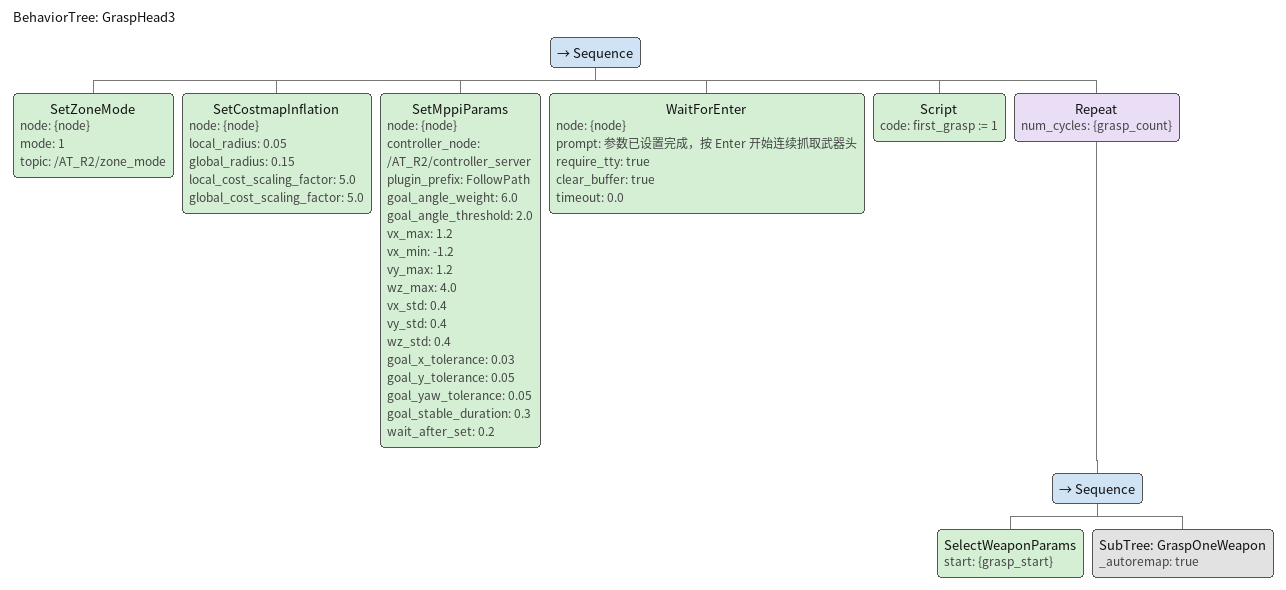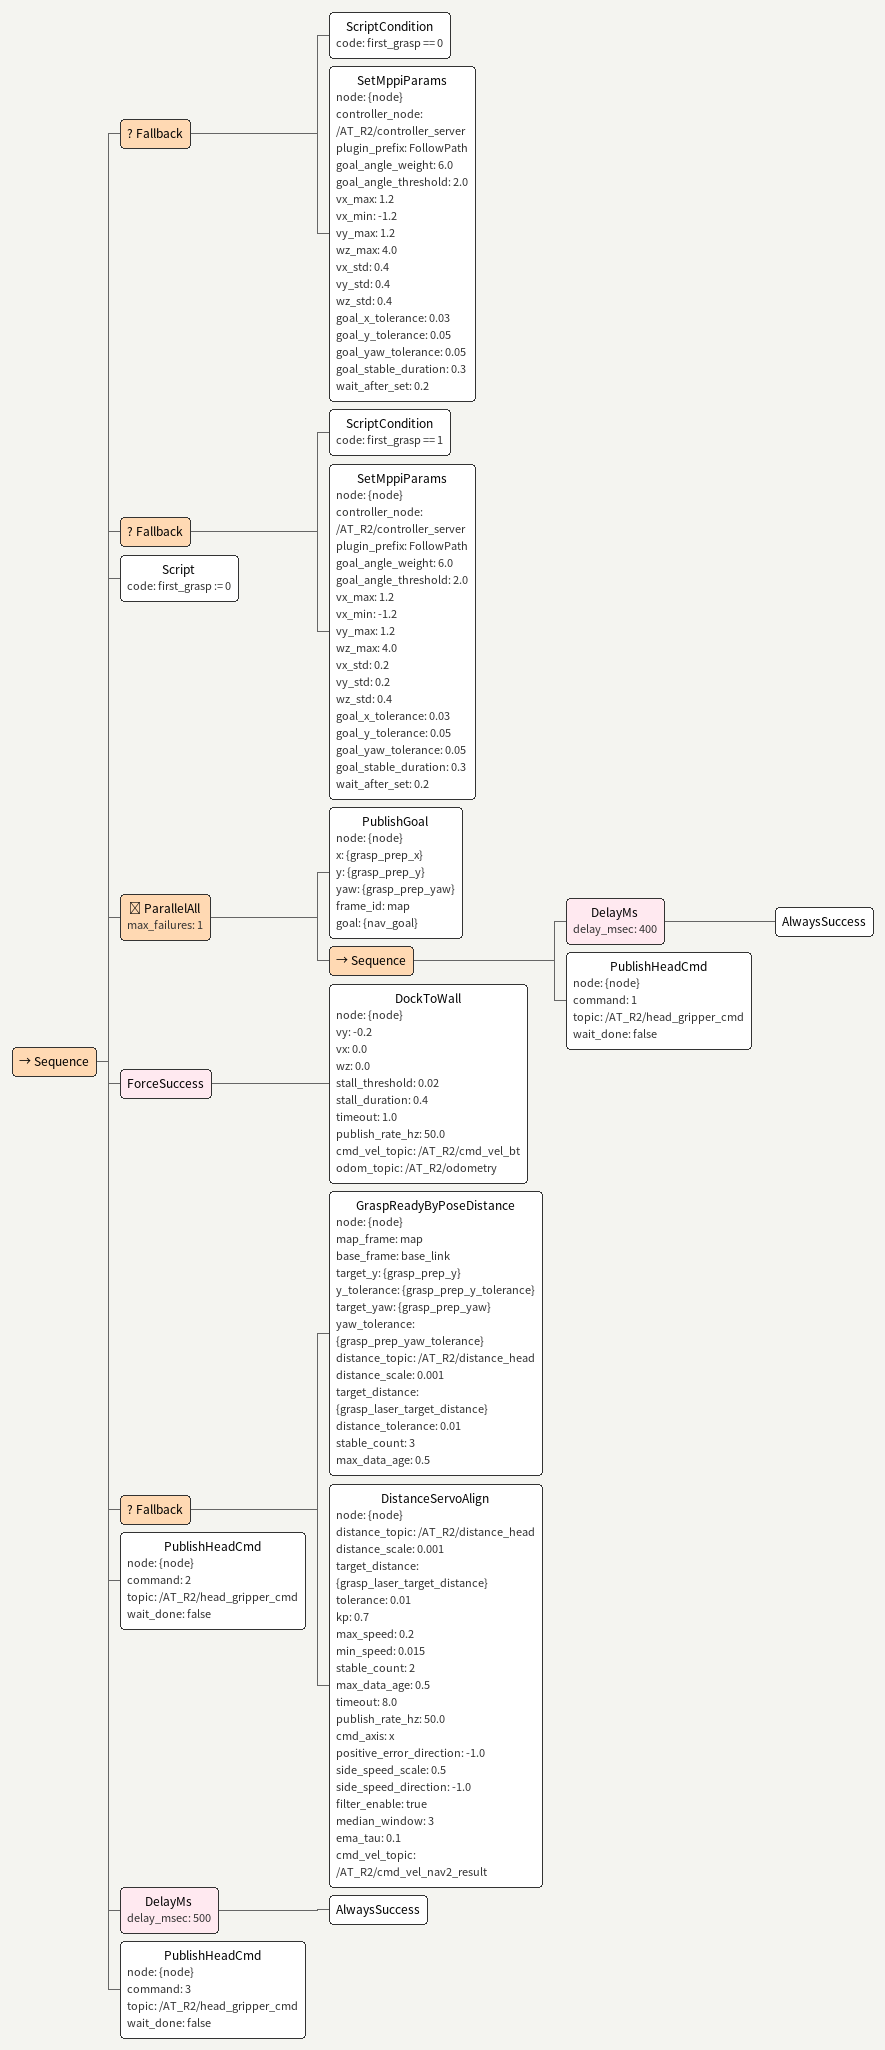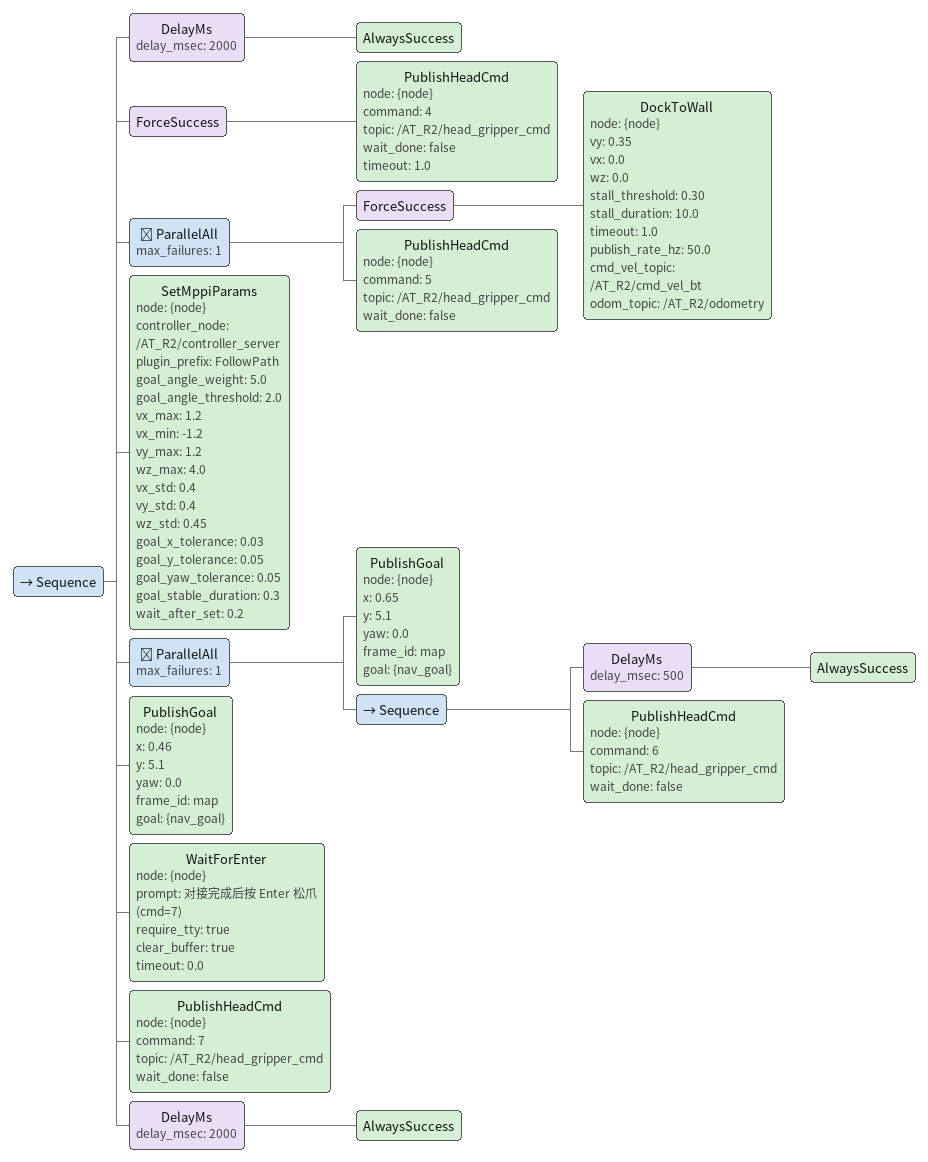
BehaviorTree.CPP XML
<BehaviorTree ID="GraspHead3">
  <Sequence>

    <!-- ===== 全局一次性设置: 模式 / 代价地图 / MPPI ===== -->
    <SetZoneMode node="{node}" mode="1" topic="/AT_R2/zone_mode"/>

    <SetCostmapInflation node="{node}" local_radius="0.05" global_radius="0.15" local_cost_scaling_factor="5.0" global_cost_scaling_factor="5.0"/>
    <SetMppiParams node="{node}" controller_node="/AT_R2/controller_server" plugin_prefix="FollowPath" goal_angle_weight="6.0" goal_angle_threshold="2.0" vx_max="1.2" vx_min="-1.2" vy_max="1.2" wz_max="4.0" vx_std="0.4" vy_std="0.4" wz_std="0.4" goal_x_tolerance="0.03" goal_y_tolerance="0.05" goal_yaw_tolerance="0.05" goal_stable_duration="0.3" wait_after_set="0.2"/>

    <!-- 一键启动门控: 参数已设置完成, 按 Enter 开始 -->
    <!-- require_tty="false": ros2 launch 下无 TTY 时自动跳过, ros2 run 直接从终端启动时仍会等待 Enter。 -->
    <WaitForEnter node="{node}" prompt="参数已设置完成，按 Enter 开始连续抓取武器头" require_tty="true" clear_buffer="true" timeout="0.0"/>

    <!-- 首轮标志: 子树内首轮才执行 SetMppiParams, 之后保留上一轮末尾的参数 -->
    <Script code="first_grasp := 1"/>

    <!-- ===== 循环抓取 grasp_count 个武器, 从 grasp_start 开始 ===== -->
    <Repeat num_cycles="{grasp_count}">
      <Sequence>
        <!-- 选定本轮武器, 把 w{n}_* 拷到工作键 grasp_* -->
        <SelectWeaponParams start="{grasp_start}"/>
        <!-- 完整抓取流程; 子树内直接读工作键 grasp_* -->
        <SubTree ID="GraspOneWeapon" _autoremap="true"/>
      </Sequence>
    </Repeat>

  </Sequence>
</BehaviorTree>

<Sequence>

  <!-- 首轮 MPPI 参数(宽 yaw 阈值, 远距离接近) -->
  <Fallback>
    <ScriptCondition code="first_grasp == 0"/>
    <SetMppiParams node="{node}" controller_node="/AT_R2/controller_server" plugin_prefix="FollowPath" goal_angle_weight="6.0" goal_angle_threshold="2.0" vx_max="1.2" vx_min="-1.2" vy_max="1.2" wz_max="4.0" vx_std="0.4" vy_std="0.4" wz_std="0.4" goal_x_tolerance="0.03" goal_y_tolerance="0.05" goal_yaw_tolerance="0.05" goal_stable_duration="0.3" wait_after_set="0.2"/>
  </Fallback>

  <!-- 后续轮 MPPI 参数(占位, 待调整数值) -->
  <Fallback>
    <ScriptCondition code="first_grasp == 1"/>
    <SetMppiParams node="{node}" controller_node="/AT_R2/controller_server" plugin_prefix="FollowPath" goal_angle_weight="6.0" goal_angle_threshold="2.0" vx_max="1.2" vx_min="-1.2" vy_max="1.2" wz_max="4.0" vx_std="0.2" vy_std="0.2" wz_std="0.4" goal_x_tolerance="0.03" goal_y_tolerance="0.05" goal_yaw_tolerance="0.05" goal_stable_duration="0.3" wait_after_set="0.2"/>
  </Fallback>

  <!-- 翻转首轮标志(两个 Fallback 都判断完再改, 避免首轮同时触发后续轮分支) -->
  <Script code="first_grasp := 0"/>
  <ParallelAll max_failures="1">
    <PublishGoal node="{node}" x="{grasp_prep_x}" y="{grasp_prep_y}" yaw="{grasp_prep_yaw}" frame_id="map" goal="{nav_goal}"/>
    <Sequence>
      <DelayMs delay_msec="400">
        <AlwaysSuccess/>
      </DelayMs>
      <PublishHeadCmd node="{node}" command="1" topic="/AT_R2/head_gripper_cmd" wait_done="false"/>
    </Sequence>
  </ParallelAll>

  <!-- C. 侧向贴靠柜台 -->
  <ForceSuccess>
    <DockToWall node="{node}" vy="-0.2" vx="0.0" wz="0.0" stall_threshold="0.02" stall_duration="0.4" timeout="1.0" publish_rate_hz="50.0" cmd_vel_topic="/AT_R2/cmd_vel_bt" odom_topic="/AT_R2/odometry"/>
  </ForceSuccess>

  <!-- D. 激光对距精对齐: 已在范围内直接过, 否则伺服对齐 -->
  <Fallback>
    <GraspReadyByPoseDistance node="{node}" map_frame="map" base_frame="base_link" target_y="{grasp_prep_y}" y_tolerance="{grasp_prep_y_tolerance}" target_yaw="{grasp_prep_yaw}" yaw_tolerance="{grasp_prep_yaw_tolerance}" distance_topic="/AT_R2/distance_head" distance_scale="0.001" target_distance="{grasp_laser_target_distance}" distance_tolerance="0.01" stable_count="3" max_data_age="0.5"/>

    <DistanceServoAlign node="{node}" distance_topic="/AT_R2/distance_head" distance_scale="0.001" target_distance="{grasp_laser_target_distance}" tolerance="0.01" kp="0.7" max_speed="0.2" min_speed="0.015" stable_count="2" max_data_age="0.5" timeout="8.0" publish_rate_hz="50.0" cmd_axis="x" positive_error_direction="-1.0" side_speed_scale="0.5" side_speed_direction="-1.0" filter_enable="true" median_window="3" ema_tau="0.1" cmd_vel_topic="/AT_R2/cmd_vel_nav2_result"/>
  </Fallback>

  <!-- E. 抓取 -> 抬起 -->
  <PublishHeadCmd node="{node}" command="2" topic="/AT_R2/head_gripper_cmd" wait_done="false"/>
  <DelayMs delay_msec="500">
    <AlwaysSuccess/>
  </DelayMs>
  <PublishHeadCmd node="{node}" command="3" topic="/AT_R2/head_gripper_cmd" wait_done="false"/>

</Sequence>

<Sequence>

  <DelayMs delay_msec="2000">
    <AlwaysSuccess/>
  </DelayMs>

  <!-- F. 对接交付: 抬起后再退, 避免武器头还在柜台上就拖动 -->
  <ForceSuccess>
    <PublishHeadCmd node="{node}" command="4" topic="/AT_R2/head_gripper_cmd" wait_done="false" timeout="1.0"/>
  </ForceSuccess>

  <!-- G. 抬起完成后向后退离开柜台, 并发 cmd=5 -->
  <ParallelAll max_failures="1">
    <ForceSuccess>
      <DockToWall node="{node}" vy="0.35" vx="0.0" wz="0.0" stall_threshold="0.30" stall_duration="10.0" timeout="1.0" publish_rate_hz="50.0" cmd_vel_topic="/AT_R2/cmd_vel_bt" odom_topic="/AT_R2/odometry"/>
    </ForceSuccess>
    <PublishHeadCmd node="{node}" command="5" topic="/AT_R2/head_gripper_cmd" wait_done="false"/>
  </ParallelAll>

  <SetMppiParams node="{node}" controller_node="/AT_R2/controller_server" plugin_prefix="FollowPath" goal_angle_weight="5.0" goal_angle_threshold="2.0" vx_max="1.2" vx_min="-1.2" vy_max="1.2" wz_max="4.0" vx_std="0.4" vy_std="0.4" wz_std="0.45" goal_x_tolerance="0.03" goal_y_tolerance="0.05" goal_yaw_tolerance="0.05" goal_stable_duration="0.3" wait_after_set="0.2"/>
  <!-- 命令6 -->
  <ParallelAll max_failures="1">
    <PublishGoal node="{node}" x="0.65" y="5.1" yaw="0.0" frame_id="map" goal="{nav_goal}"/>

    <Sequence>
      <DelayMs delay_msec="500">
        <AlwaysSuccess/>
      </DelayMs>
      <PublishHeadCmd node="{node}" command="6" topic="/AT_R2/head_gripper_cmd" wait_done="false"/>
    </Sequence>
  </ParallelAll>

  <!-- 导航到与持杆机器人对接的位置, 到点后等对接完成再松爪 -->
  <PublishGoal node="{node}" x="0.46" y="5.1" yaw="0.0" frame_id="map" goal="{nav_goal}"/>
  <!-- 等操作员按 Enter 后松爪 cmd=7 -->
  <WaitForEnter node="{node}" prompt="对接完成后按 Enter 松爪 (cmd=7)" require_tty="true" clear_buffer="true" timeout="0.0"/>
  <PublishHeadCmd node="{node}" command="7" topic="/AT_R2/head_gripper_cmd" wait_done="false"/>
  <DelayMs delay_msec="2000">
    <AlwaysSuccess/>
  </DelayMs>

</Sequence>
